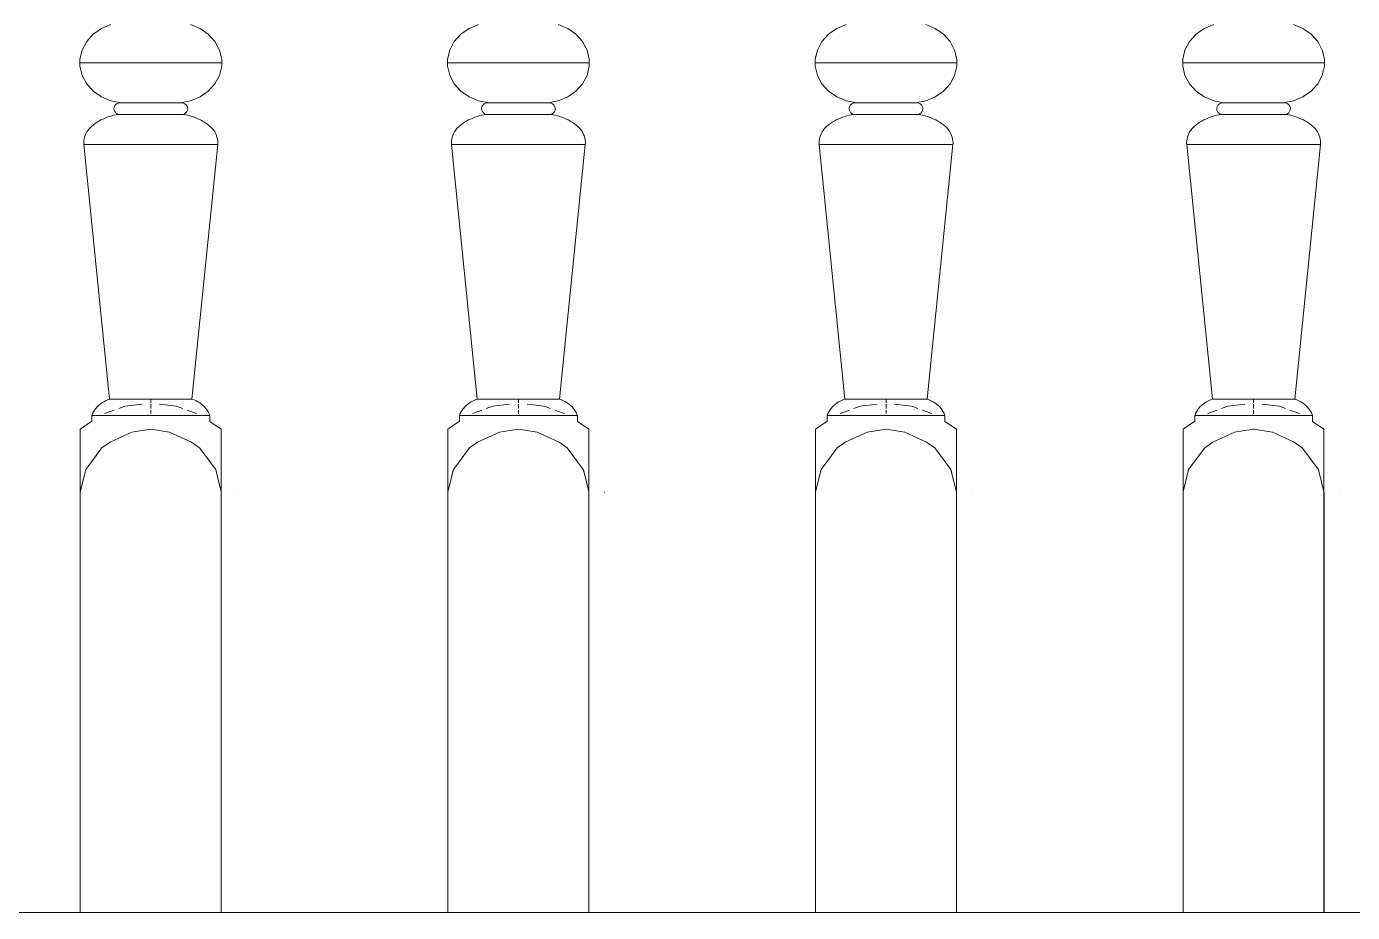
# Model space of a CAD drawing. Header units: inches. Extents: x 16.2 to 49.2, y 7.1 to 20.7.
# Drawn here: x 32.169 to 32.815, y 15.733 to 16.164 of the extents above; entities that cross this region are included whole.
import ezdxf

# ---------------------------------------------------------------- set-up
doc = ezdxf.new("R2010")
doc.units = ezdxf.units.IN
doc.header["$MEASUREMENT"] = 0
doc.layers.add('0inne_gulv', color=252, linetype='Continuous', lineweight=13)

# ---------------------------------------------------------------- blocks, each defined once
blk = doc.blocks.new('DEREK SMALL HOUSE fr')
for p, q in [((-1.5067, -2.03424), (-1.51131, -2.03617)), ((-1.46788, -2.03424), (-1.46327, -2.03617)), ((-1.3276, -2.03424), (-1.33221, -2.03617)), ((-1.28878, -2.03424), (-1.28417, -2.03617)), ((-1.14851, -2.03424), (-1.15312, -2.03617)), ((-1.10969, -2.03424), (-1.10508, -2.03617)), ((-0.96941, -2.03424), (-0.97403, -2.03617)), ((-0.93059, -2.03424), (-0.92598, -2.03617)), ((-1.51532, -2.03898), (-1.51851, -2.04253)), ((-1.51131, -2.03617), (-1.51532, -2.03898)), ((-1.46327, -2.03617), (-1.45926, -2.03898)), ((-1.45926, -2.03898), (-1.45607, -2.04253)), ((-1.33622, -2.03898), (-1.33941, -2.04253)), ((-1.33221, -2.03617), (-1.33622, -2.03898)), ((-1.28417, -2.03617), (-1.28016, -2.03898)), ((-1.28016, -2.03898), (-1.27697, -2.04253)), ((-1.15713, -2.03898), (-1.16032, -2.04253)), ((-1.15312, -2.03617), (-1.15713, -2.03898)), ((-1.10508, -2.03617), (-1.10107, -2.03898)), ((-1.10107, -2.03898), (-1.09788, -2.04253)), ((-0.97803, -2.03898), (-0.98122, -2.04253)), ((-0.97403, -2.03617), (-0.97803, -2.03898)), ((-0.92598, -2.03617), (-0.92197, -2.03898)), ((-0.92197, -2.03898), (-0.91878, -2.04253)), ((-1.52072, -2.04664), (-1.52184, -2.05109)), ((-1.51851, -2.04253), (-1.52072, -2.04664)), ((-1.45607, -2.04253), (-1.45385, -2.04664)), ((-1.45385, -2.04664), (-1.45274, -2.05109)), ((-1.34163, -2.04664), (-1.34274, -2.05109)), ((-1.33941, -2.04253), (-1.34163, -2.04664)), ((-1.27697, -2.04253), (-1.27476, -2.04664)), ((-1.27476, -2.04664), (-1.27364, -2.05109)), ((-1.16253, -2.04664), (-1.16365, -2.05109)), ((-1.16032, -2.04253), (-1.16253, -2.04664)), ((-1.09788, -2.04253), (-1.09566, -2.04664)), ((-1.09566, -2.04664), (-1.09455, -2.05109)), ((-0.98344, -2.04664), (-0.98455, -2.05109)), ((-0.98122, -2.04253), (-0.98344, -2.04664)), ((-0.91878, -2.04253), (-0.91657, -2.04664)), ((-0.91657, -2.04664), (-0.91545, -2.05109)), ((-1.52184, -2.05109), (-1.52182, -2.05281)), ((-1.52184, -2.05452), (-1.52182, -2.05281)), ((-1.45275, -2.05281), (-1.52182, -2.05281)), ((-1.45274, -2.05109), (-1.45275, -2.05281)), ((-1.45274, -2.05452), (-1.45275, -2.05281)), ((-1.34274, -2.05109), (-1.34273, -2.05281)), ((-1.34274, -2.05452), (-1.34273, -2.05281)), ((-1.27366, -2.05281), (-1.34273, -2.05281)), ((-1.27364, -2.05109), (-1.27366, -2.05281)), ((-1.27364, -2.05452), (-1.27366, -2.05281)), ((-1.16365, -2.05109), (-1.16363, -2.05281)), ((-1.16365, -2.05452), (-1.16363, -2.05281)), ((-1.09456, -2.05281), (-1.16363, -2.05281)), ((-1.09455, -2.05109), (-1.09456, -2.05281)), ((-1.09455, -2.05452), (-1.09456, -2.05281)), ((-0.98455, -2.05109), (-0.98454, -2.05281)), ((-0.98455, -2.05452), (-0.98454, -2.05281)), ((-0.91547, -2.05281), (-0.98454, -2.05281)), ((-0.91545, -2.05109), (-0.91547, -2.05281)), ((-0.91545, -2.05452), (-0.91547, -2.05281)), ((-1.52072, -2.05898), (-1.52184, -2.05452)), ((-1.51851, -2.06309), (-1.52072, -2.05898)), ((-1.45607, -2.06309), (-1.45385, -2.05898)), ((-1.45385, -2.05898), (-1.45274, -2.05452)), ((-1.34163, -2.05898), (-1.34274, -2.05452)), ((-1.33941, -2.06309), (-1.34163, -2.05898)), ((-1.27697, -2.06309), (-1.27476, -2.05898)), ((-1.27476, -2.05898), (-1.27364, -2.05452)), ((-1.16253, -2.05898), (-1.16365, -2.05452)), ((-1.16032, -2.06309), (-1.16253, -2.05898)), ((-1.09788, -2.06309), (-1.09566, -2.05898)), ((-1.09566, -2.05898), (-1.09455, -2.05452)), ((-0.98344, -2.05898), (-0.98455, -2.05452)), ((-0.98122, -2.06309), (-0.98344, -2.05898)), ((-0.91878, -2.06309), (-0.91657, -2.05898)), ((-0.91657, -2.05898), (-0.91545, -2.05452)), ((-1.51532, -2.06664), (-1.51851, -2.06309)), ((-1.51131, -2.06945), (-1.51532, -2.06664)), ((-1.46327, -2.06945), (-1.45926, -2.06664)), ((-1.45926, -2.06664), (-1.45607, -2.06309)), ((-1.33622, -2.06664), (-1.33941, -2.06309)), ((-1.33221, -2.06945), (-1.33622, -2.06664)), ((-1.28417, -2.06945), (-1.28016, -2.06664)), ((-1.28016, -2.06664), (-1.27697, -2.06309)), ((-1.15713, -2.06664), (-1.16032, -2.06309)), ((-1.15312, -2.06945), (-1.15713, -2.06664)), ((-1.10508, -2.06945), (-1.10107, -2.06664)), ((-1.10107, -2.06664), (-1.09788, -2.06309)), ((-0.97803, -2.06664), (-0.98122, -2.06309)), ((-0.97403, -2.06945), (-0.97803, -2.06664)), ((-0.92598, -2.06945), (-0.92197, -2.06664)), ((-0.92197, -2.06664), (-0.91878, -2.06309)), ((-1.5067, -2.07137), (-1.51131, -2.06945)), ((-1.50172, -2.07231), (-1.5067, -2.07137)), ((-1.50494, -2.07395), (-1.50452, -2.07335)), ((-1.50452, -2.07335), (-1.50395, -2.07287)), ((-1.50395, -2.07287), (-1.50326, -2.07252)), ((-1.50326, -2.07252), (-1.50251, -2.07233)), ((-1.50251, -2.07233), (-1.50172, -2.07231)), ((-1.47285, -2.07231), (-1.50172, -2.07231)), ((-1.47285, -2.07231), (-1.46788, -2.07137)), ((-1.47207, -2.07233), (-1.47285, -2.07231)), ((-1.47131, -2.07252), (-1.47207, -2.07233)), ((-1.47063, -2.07287), (-1.47131, -2.07252)), ((-1.47006, -2.07335), (-1.47063, -2.07287)), ((-1.46963, -2.07395), (-1.47006, -2.07335)), ((-1.46788, -2.07137), (-1.46327, -2.06945)), ((-1.3276, -2.07137), (-1.33221, -2.06945)), ((-1.32263, -2.07231), (-1.3276, -2.07137)), ((-1.32585, -2.07395), (-1.32542, -2.07335)), ((-1.32542, -2.07335), (-1.32485, -2.07287)), ((-1.32485, -2.07287), (-1.32417, -2.07252)), ((-1.32417, -2.07252), (-1.32341, -2.07233)), ((-1.32341, -2.07233), (-1.32263, -2.07231)), ((-1.29376, -2.07231), (-1.32263, -2.07231)), ((-1.29376, -2.07231), (-1.28878, -2.07137)), ((-1.29297, -2.07233), (-1.29376, -2.07231)), ((-1.29222, -2.07252), (-1.29297, -2.07233)), ((-1.29153, -2.07287), (-1.29222, -2.07252)), ((-1.29096, -2.07335), (-1.29153, -2.07287)), ((-1.29054, -2.07395), (-1.29096, -2.07335)), ((-1.28878, -2.07137), (-1.28417, -2.06945)), ((-1.14851, -2.07137), (-1.15312, -2.06945)), ((-1.14353, -2.07231), (-1.14851, -2.07137)), ((-1.14675, -2.07395), (-1.14633, -2.07335)), ((-1.14633, -2.07335), (-1.14576, -2.07287)), ((-1.14576, -2.07287), (-1.14507, -2.07252)), ((-1.14507, -2.07252), (-1.14432, -2.07233)), ((-1.14432, -2.07233), (-1.14353, -2.07231)), ((-1.11467, -2.07231), (-1.14353, -2.07231)), ((-1.11467, -2.07231), (-1.10969, -2.07137)), ((-1.11388, -2.07233), (-1.11467, -2.07231)), ((-1.11312, -2.07252), (-1.11388, -2.07233)), ((-1.11244, -2.07287), (-1.11312, -2.07252)), ((-1.11187, -2.07335), (-1.11244, -2.07287)), ((-1.11144, -2.07395), (-1.11187, -2.07335)), ((-1.10969, -2.07137), (-1.10508, -2.06945)), ((-0.96941, -2.07137), (-0.97403, -2.06945)), ((-0.96444, -2.07231), (-0.96941, -2.07137)), ((-0.96766, -2.07395), (-0.96723, -2.07335)), ((-0.96723, -2.07335), (-0.96666, -2.07287)), ((-0.96666, -2.07287), (-0.96598, -2.07252)), ((-0.96598, -2.07252), (-0.96522, -2.07233)), ((-0.96522, -2.07233), (-0.96444, -2.07231)), ((-0.93557, -2.07231), (-0.96444, -2.07231)), ((-0.93557, -2.07231), (-0.93059, -2.07137)), ((-0.93479, -2.07233), (-0.93557, -2.07231)), ((-0.93403, -2.07252), (-0.93479, -2.07233)), ((-0.93334, -2.07287), (-0.93403, -2.07252)), ((-0.93277, -2.07335), (-0.93334, -2.07287)), ((-0.93235, -2.07395), (-0.93277, -2.07335)), ((-0.93059, -2.07137), (-0.92598, -2.06945)), ((-1.51055, -2.08025), (-1.50953, -2.0798)), ((-1.50953, -2.0798), (-1.50849, -2.07939)), ((-1.50849, -2.07939), (-1.50743, -2.07902)), ((-1.50743, -2.07902), (-1.50635, -2.0787)), ((-1.50635, -2.0787), (-1.50526, -2.07842)), ((-1.50526, -2.07532), (-1.50519, -2.07461)), ((-1.50514, -2.07601), (-1.50526, -2.07532)), ((-1.50526, -2.07842), (-1.50415, -2.07817)), ((-1.50519, -2.07461), (-1.50494, -2.07395)), ((-1.50483, -2.07666), (-1.50514, -2.07601)), ((-1.50436, -2.07723), (-1.50483, -2.07666)), ((-1.50375, -2.07768), (-1.50436, -2.07723)), ((-1.50415, -2.07817), (-1.50304, -2.07798)), ((-1.50304, -2.07798), (-1.50375, -2.07768)), ((-1.47154, -2.07798), (-1.50304, -2.07798)), ((-1.47154, -2.07798), (-1.47082, -2.07768)), ((-1.47042, -2.07817), (-1.47154, -2.07798)), ((-1.47082, -2.07768), (-1.47022, -2.07723)), ((-1.46932, -2.07842), (-1.47042, -2.07817)), ((-1.47022, -2.07723), (-1.46974, -2.07666)), ((-1.46974, -2.07666), (-1.46944, -2.07601)), ((-1.46938, -2.07461), (-1.46963, -2.07395)), ((-1.46944, -2.07601), (-1.46931, -2.07532)), ((-1.46931, -2.07532), (-1.46938, -2.07461)), ((-1.46822, -2.0787), (-1.46932, -2.07842)), ((-1.46715, -2.07902), (-1.46822, -2.0787)), ((-1.46609, -2.07939), (-1.46715, -2.07902)), ((-1.46504, -2.0798), (-1.46609, -2.07939)), ((-1.46402, -2.08025), (-1.46504, -2.0798)), ((-1.33146, -2.08025), (-1.33044, -2.0798)), ((-1.33044, -2.0798), (-1.32939, -2.07939)), ((-1.32939, -2.07939), (-1.32833, -2.07902)), ((-1.32833, -2.07902), (-1.32726, -2.0787)), ((-1.32726, -2.0787), (-1.32616, -2.07842)), ((-1.32617, -2.07532), (-1.3261, -2.07461)), ((-1.32604, -2.07601), (-1.32617, -2.07532)), ((-1.32616, -2.07842), (-1.32506, -2.07817)), ((-1.3261, -2.07461), (-1.32585, -2.07395)), ((-1.32574, -2.07666), (-1.32604, -2.07601)), ((-1.32526, -2.07723), (-1.32574, -2.07666)), ((-1.32466, -2.07768), (-1.32526, -2.07723)), ((-1.32506, -2.07817), (-1.32394, -2.07798)), ((-1.32394, -2.07798), (-1.32466, -2.07768)), ((-1.29244, -2.07798), (-1.32394, -2.07798)), ((-1.29244, -2.07798), (-1.29173, -2.07768)), ((-1.29133, -2.07817), (-1.29244, -2.07798)), ((-1.29173, -2.07768), (-1.29112, -2.07723)), ((-1.29022, -2.07842), (-1.29133, -2.07817)), ((-1.29112, -2.07723), (-1.29065, -2.07666)), ((-1.29065, -2.07666), (-1.29034, -2.07601)), ((-1.29029, -2.07461), (-1.29054, -2.07395)), ((-1.29034, -2.07601), (-1.29022, -2.07532)), ((-1.29022, -2.07532), (-1.29029, -2.07461)), ((-1.28913, -2.0787), (-1.29022, -2.07842)), ((-1.28805, -2.07902), (-1.28913, -2.0787)), ((-1.28699, -2.07939), (-1.28805, -2.07902)), ((-1.28595, -2.0798), (-1.28699, -2.07939)), ((-1.28493, -2.08025), (-1.28595, -2.0798)), ((-1.15236, -2.08025), (-1.15134, -2.0798)), ((-1.15134, -2.0798), (-1.1503, -2.07939)), ((-1.1503, -2.07939), (-1.14924, -2.07902)), ((-1.14924, -2.07902), (-1.14816, -2.0787)), ((-1.14816, -2.0787), (-1.14707, -2.07842)), ((-1.14707, -2.07532), (-1.14701, -2.07461)), ((-1.14695, -2.07601), (-1.14707, -2.07532)), ((-1.14707, -2.07842), (-1.14596, -2.07817)), ((-1.14701, -2.07461), (-1.14675, -2.07395)), ((-1.14664, -2.07666), (-1.14695, -2.07601)), ((-1.14617, -2.07723), (-1.14664, -2.07666)), ((-1.14556, -2.07768), (-1.14617, -2.07723)), ((-1.14596, -2.07817), (-1.14485, -2.07798)), ((-1.14485, -2.07798), (-1.14556, -2.07768)), ((-1.11335, -2.07798), (-1.14485, -2.07798)), ((-1.11335, -2.07798), (-1.11264, -2.07768)), ((-1.11223, -2.07817), (-1.11335, -2.07798)), ((-1.11264, -2.07768), (-1.11203, -2.07723)), ((-1.11113, -2.07842), (-1.11223, -2.07817)), ((-1.11203, -2.07723), (-1.11155, -2.07666)), ((-1.11155, -2.07666), (-1.11125, -2.07601)), ((-1.11119, -2.07461), (-1.11144, -2.07395)), ((-1.11125, -2.07601), (-1.11112, -2.07532)), ((-1.11112, -2.07532), (-1.11119, -2.07461)), ((-1.11003, -2.0787), (-1.11113, -2.07842)), ((-1.10896, -2.07902), (-1.11003, -2.0787)), ((-1.1079, -2.07939), (-1.10896, -2.07902)), ((-1.10685, -2.0798), (-1.1079, -2.07939)), ((-1.10583, -2.08025), (-1.10685, -2.0798)), ((-0.97327, -2.08025), (-0.97225, -2.0798)), ((-0.97225, -2.0798), (-0.9712, -2.07939)), ((-0.9712, -2.07939), (-0.97014, -2.07902)), ((-0.97014, -2.07902), (-0.96907, -2.0787)), ((-0.96907, -2.0787), (-0.96797, -2.07842)), ((-0.96798, -2.07532), (-0.96791, -2.07461)), ((-0.96785, -2.07601), (-0.96798, -2.07532)), ((-0.96797, -2.07842), (-0.96687, -2.07817)), ((-0.96791, -2.07461), (-0.96766, -2.07395)), ((-0.96755, -2.07666), (-0.96785, -2.07601)), ((-0.96707, -2.07723), (-0.96755, -2.07666)), ((-0.96647, -2.07768), (-0.96707, -2.07723)), ((-0.96687, -2.07817), (-0.96576, -2.07798)), ((-0.96576, -2.07798), (-0.96647, -2.07768)), ((-0.93425, -2.07798), (-0.96576, -2.07798)), ((-0.93425, -2.07798), (-0.93354, -2.07768)), ((-0.93314, -2.07817), (-0.93425, -2.07798)), ((-0.93354, -2.07768), (-0.93293, -2.07723)), ((-0.93203, -2.07842), (-0.93314, -2.07817)), ((-0.93293, -2.07723), (-0.93246, -2.07666)), ((-0.93246, -2.07666), (-0.93215, -2.07601)), ((-0.9321, -2.07461), (-0.93235, -2.07395)), ((-0.93215, -2.07601), (-0.93203, -2.07532)), ((-0.93203, -2.07532), (-0.9321, -2.07461)), ((-0.93094, -2.0787), (-0.93203, -2.07842)), ((-0.92986, -2.07902), (-0.93094, -2.0787)), ((-0.9288, -2.07939), (-0.92986, -2.07902)), ((-0.92776, -2.0798), (-0.9288, -2.07939)), ((-0.92674, -2.08025), (-0.92776, -2.0798)), ((-1.51846, -2.08657), (-1.51795, -2.08578)), ((-1.51795, -2.08578), (-1.51738, -2.08503)), ((-1.51738, -2.08503), (-1.51674, -2.08432)), ((-1.51674, -2.08432), (-1.51604, -2.08366)), ((-1.51604, -2.08366), (-1.51528, -2.08305)), ((-1.51528, -2.08305), (-1.51439, -2.08242)), ((-1.51439, -2.08242), (-1.51347, -2.08182)), ((-1.51347, -2.08182), (-1.51253, -2.08126)), ((-1.51253, -2.08126), (-1.51155, -2.08073)), ((-1.51155, -2.08073), (-1.51055, -2.08025)), ((-1.46302, -2.08073), (-1.46402, -2.08025)), ((-1.46205, -2.08126), (-1.46302, -2.08073)), ((-1.4611, -2.08182), (-1.46205, -2.08126)), ((-1.46018, -2.08242), (-1.4611, -2.08182)), ((-1.45929, -2.08305), (-1.46018, -2.08242)), ((-1.45853, -2.08366), (-1.45929, -2.08305)), ((-1.45784, -2.08432), (-1.45853, -2.08366)), ((-1.4572, -2.08503), (-1.45784, -2.08432)), ((-1.45662, -2.08578), (-1.4572, -2.08503)), ((-1.45612, -2.08657), (-1.45662, -2.08578)), ((-1.33936, -2.08657), (-1.33886, -2.08578)), ((-1.33886, -2.08578), (-1.33828, -2.08503)), ((-1.33828, -2.08503), (-1.33764, -2.08432)), ((-1.33764, -2.08432), (-1.33694, -2.08366)), ((-1.33694, -2.08366), (-1.33619, -2.08305)), ((-1.33619, -2.08305), (-1.3353, -2.08242)), ((-1.3353, -2.08242), (-1.33438, -2.08182)), ((-1.33438, -2.08182), (-1.33343, -2.08126)), ((-1.33343, -2.08126), (-1.33246, -2.08073)), ((-1.33246, -2.08073), (-1.33146, -2.08025)), ((-1.28393, -2.08073), (-1.28493, -2.08025)), ((-1.28295, -2.08126), (-1.28393, -2.08073)), ((-1.28201, -2.08182), (-1.28295, -2.08126)), ((-1.28109, -2.08242), (-1.28201, -2.08182)), ((-1.2802, -2.08305), (-1.28109, -2.08242)), ((-1.27944, -2.08366), (-1.2802, -2.08305)), ((-1.27874, -2.08432), (-1.27944, -2.08366)), ((-1.2781, -2.08503), (-1.27874, -2.08432)), ((-1.27753, -2.08578), (-1.2781, -2.08503)), ((-1.27702, -2.08657), (-1.27753, -2.08578)), ((-1.16027, -2.08657), (-1.15976, -2.08578)), ((-1.15976, -2.08578), (-1.15919, -2.08503)), ((-1.15919, -2.08503), (-1.15855, -2.08432)), ((-1.15855, -2.08432), (-1.15785, -2.08366)), ((-1.15785, -2.08366), (-1.1571, -2.08305)), ((-1.1571, -2.08305), (-1.1562, -2.08242)), ((-1.1562, -2.08242), (-1.15528, -2.08182)), ((-1.15528, -2.08182), (-1.15434, -2.08126)), ((-1.15434, -2.08126), (-1.15336, -2.08073)), ((-1.15336, -2.08073), (-1.15236, -2.08025)), ((-1.10483, -2.08073), (-1.10583, -2.08025)), ((-1.10386, -2.08126), (-1.10483, -2.08073)), ((-1.10291, -2.08182), (-1.10386, -2.08126)), ((-1.10199, -2.08242), (-1.10291, -2.08182)), ((-1.1011, -2.08305), (-1.10199, -2.08242)), ((-1.10035, -2.08366), (-1.1011, -2.08305)), ((-1.09965, -2.08432), (-1.10035, -2.08366)), ((-1.09901, -2.08503), (-1.09965, -2.08432)), ((-1.09843, -2.08578), (-1.09901, -2.08503)), ((-1.09793, -2.08657), (-1.09843, -2.08578)), ((-0.98117, -2.08657), (-0.98067, -2.08578)), ((-0.98067, -2.08578), (-0.98009, -2.08503)), ((-0.98009, -2.08503), (-0.97945, -2.08432)), ((-0.97945, -2.08432), (-0.97876, -2.08366)), ((-0.97876, -2.08366), (-0.978, -2.08305)), ((-0.978, -2.08305), (-0.97711, -2.08242)), ((-0.97711, -2.08242), (-0.97619, -2.08182)), ((-0.97619, -2.08182), (-0.97524, -2.08126)), ((-0.97524, -2.08126), (-0.97427, -2.08073)), ((-0.97427, -2.08073), (-0.97327, -2.08025)), ((-0.92574, -2.08073), (-0.92674, -2.08025)), ((-0.92477, -2.08126), (-0.92574, -2.08073)), ((-0.92382, -2.08182), (-0.92477, -2.08126)), ((-0.9229, -2.08242), (-0.92382, -2.08182)), ((-0.92201, -2.08305), (-0.9229, -2.08242)), ((-0.92125, -2.08366), (-0.92201, -2.08305)), ((-0.92055, -2.08432), (-0.92125, -2.08366)), ((-0.91991, -2.08503), (-0.92055, -2.08432)), ((-0.91934, -2.08578), (-0.91991, -2.08503)), ((-0.91883, -2.08657), (-0.91934, -2.08578)), ((-1.51992, -2.09183), (-1.51987, -2.09092)), ((-1.51989, -2.09274), (-1.51992, -2.09183)), ((-1.50736, -2.21674), (-1.51989, -2.09274)), ((-1.45469, -2.09274), (-1.51989, -2.09274)), ((-1.51987, -2.09092), (-1.51975, -2.09001)), ((-1.51975, -2.09001), (-1.51954, -2.08912)), ((-1.51954, -2.08912), (-1.51925, -2.08825)), ((-1.51925, -2.08825), (-1.51889, -2.0874)), ((-1.51889, -2.0874), (-1.51846, -2.08657)), ((-1.46722, -2.21674), (-1.45469, -2.09274)), ((-1.45568, -2.0874), (-1.45612, -2.08657)), ((-1.45532, -2.08825), (-1.45568, -2.0874)), ((-1.45504, -2.08912), (-1.45532, -2.08825)), ((-1.45483, -2.09001), (-1.45504, -2.08912)), ((-1.4547, -2.09092), (-1.45483, -2.09001)), ((-1.45465, -2.09183), (-1.4547, -2.09092)), ((-1.45469, -2.09274), (-1.45465, -2.09183)), ((-1.34083, -2.09183), (-1.34078, -2.09092)), ((-1.34079, -2.09274), (-1.34083, -2.09183)), ((-1.32826, -2.21674), (-1.34079, -2.09274)), ((-1.27559, -2.09274), (-1.34079, -2.09274)), ((-1.34078, -2.09092), (-1.34065, -2.09001)), ((-1.34065, -2.09001), (-1.34044, -2.08912)), ((-1.34044, -2.08912), (-1.34016, -2.08825)), ((-1.34016, -2.08825), (-1.3398, -2.0874)), ((-1.3398, -2.0874), (-1.33936, -2.08657)), ((-1.28812, -2.21674), (-1.27559, -2.09274)), ((-1.27659, -2.0874), (-1.27702, -2.08657)), ((-1.27623, -2.08825), (-1.27659, -2.0874)), ((-1.27594, -2.08912), (-1.27623, -2.08825)), ((-1.27573, -2.09001), (-1.27594, -2.08912)), ((-1.27561, -2.09092), (-1.27573, -2.09001)), ((-1.27556, -2.09183), (-1.27561, -2.09092)), ((-1.27559, -2.09274), (-1.27556, -2.09183)), ((-1.16173, -2.09183), (-1.16168, -2.09092)), ((-1.1617, -2.09274), (-1.16173, -2.09183)), ((-1.14917, -2.21674), (-1.1617, -2.09274)), ((-1.0965, -2.09274), (-1.1617, -2.09274)), ((-1.16168, -2.09092), (-1.16156, -2.09001)), ((-1.16156, -2.09001), (-1.16135, -2.08912)), ((-1.16135, -2.08912), (-1.16106, -2.08825)), ((-1.16106, -2.08825), (-1.1607, -2.0874)), ((-1.1607, -2.0874), (-1.16027, -2.08657)), ((-1.10903, -2.21674), (-1.0965, -2.09274)), ((-1.09749, -2.0874), (-1.09793, -2.08657)), ((-1.09713, -2.08825), (-1.09749, -2.0874)), ((-1.09685, -2.08912), (-1.09713, -2.08825)), ((-1.09664, -2.09001), (-1.09685, -2.08912)), ((-1.09651, -2.09092), (-1.09664, -2.09001)), ((-1.09646, -2.09183), (-1.09651, -2.09092)), ((-1.0965, -2.09274), (-1.09646, -2.09183)), ((-0.98264, -2.09183), (-0.98259, -2.09092)), ((-0.9826, -2.09274), (-0.98264, -2.09183)), ((-0.97007, -2.21674), (-0.9826, -2.09274)), ((-0.9174, -2.09274), (-0.9826, -2.09274)), ((-0.98259, -2.09092), (-0.98246, -2.09001)), ((-0.98246, -2.09001), (-0.98225, -2.08912)), ((-0.98225, -2.08912), (-0.98197, -2.08825)), ((-0.98197, -2.08825), (-0.98161, -2.0874)), ((-0.98161, -2.0874), (-0.98117, -2.08657)), ((-0.92994, -2.21674), (-0.9174, -2.09274)), ((-0.9184, -2.0874), (-0.91883, -2.08657)), ((-0.91804, -2.08825), (-0.9184, -2.0874)), ((-0.91775, -2.08912), (-0.91804, -2.08825)), ((-0.91754, -2.09001), (-0.91775, -2.08912)), ((-0.91742, -2.09092), (-0.91754, -2.09001)), ((-0.91737, -2.09183), (-0.91742, -2.09092)), ((-0.9174, -2.09274), (-0.91737, -2.09183)), ((-1.51519, -2.22285), (-1.51468, -2.22202)), ((-1.51468, -2.22202), (-1.51409, -2.22122)), ((-1.51409, -2.22122), (-1.51344, -2.22046)), ((-1.51344, -2.22046), (-1.51272, -2.21976)), ((-1.51272, -2.21976), (-1.51195, -2.2191)), ((-1.51195, -2.2191), (-1.51111, -2.21851)), ((-1.51111, -2.21851), (-1.51024, -2.21797)), ((-1.51024, -2.21797), (-1.50931, -2.21749)), ((-1.50965, -2.22372), (-1.50507, -2.22202)), ((-1.50931, -2.21749), (-1.50835, -2.21708)), ((-1.50835, -2.21708), (-1.50736, -2.21674)), ((-1.50736, -2.21674), (-1.46722, -2.21674)), ((-1.50293, -2.22122), (-1.49993, -2.2201)), ((-1.49993, -2.2201), (-1.49156, -2.2191)), ((-1.48729, -2.21674), (-1.48729, -2.21851)), ((-1.48729, -2.2191), (-1.48729, -2.22122)), ((-1.48729, -2.22202), (-1.48729, -2.22372)), ((-1.48308, -2.2191), (-1.47472, -2.2201)), ((-1.47472, -2.2201), (-1.47171, -2.22122)), ((-1.46957, -2.22202), (-1.465, -2.22372)), ((-1.46622, -2.21708), (-1.46722, -2.21674)), ((-1.46526, -2.21749), (-1.46622, -2.21708)), ((-1.46434, -2.21797), (-1.46526, -2.21749)), ((-1.46346, -2.21851), (-1.46434, -2.21797)), ((-1.46263, -2.2191), (-1.46346, -2.21851)), ((-1.46185, -2.21976), (-1.46263, -2.2191)), ((-1.46114, -2.22046), (-1.46185, -2.21976)), ((-1.46048, -2.22122), (-1.46114, -2.22046)), ((-1.4599, -2.22202), (-1.46048, -2.22122)), ((-1.45938, -2.22285), (-1.4599, -2.22202)), ((-1.3361, -2.22285), (-1.33558, -2.22202)), ((-1.33558, -2.22202), (-1.335, -2.22122)), ((-1.335, -2.22122), (-1.33434, -2.22046)), ((-1.33434, -2.22046), (-1.33363, -2.21976)), ((-1.33363, -2.21976), (-1.33285, -2.2191)), ((-1.33285, -2.2191), (-1.33202, -2.21851)), ((-1.33202, -2.21851), (-1.33114, -2.21797)), ((-1.33114, -2.21797), (-1.33022, -2.21749)), ((-1.33055, -2.22372), (-1.32598, -2.22202)), ((-1.33022, -2.21749), (-1.32925, -2.21708)), ((-1.32925, -2.21708), (-1.32826, -2.21674)), ((-1.32826, -2.21674), (-1.28812, -2.21674)), ((-1.32384, -2.22122), (-1.32083, -2.2201)), ((-1.32083, -2.2201), (-1.31247, -2.2191)), ((-1.30819, -2.21674), (-1.30819, -2.21851)), ((-1.30819, -2.2191), (-1.30819, -2.22122)), ((-1.30819, -2.22202), (-1.30819, -2.22372)), ((-1.30399, -2.2191), (-1.29562, -2.2201)), ((-1.29562, -2.2201), (-1.29262, -2.22122)), ((-1.29048, -2.22202), (-1.2859, -2.22372)), ((-1.28713, -2.21708), (-1.28812, -2.21674)), ((-1.28617, -2.21749), (-1.28713, -2.21708)), ((-1.28524, -2.21797), (-1.28617, -2.21749)), ((-1.28436, -2.21851), (-1.28524, -2.21797)), ((-1.28353, -2.2191), (-1.28436, -2.21851)), ((-1.28276, -2.21976), (-1.28353, -2.2191)), ((-1.28204, -2.22046), (-1.28276, -2.21976)), ((-1.28139, -2.22122), (-1.28204, -2.22046)), ((-1.2808, -2.22202), (-1.28139, -2.22122)), ((-1.28029, -2.22285), (-1.2808, -2.22202)), ((-1.157, -2.22285), (-1.15649, -2.22202)), ((-1.15649, -2.22202), (-1.1559, -2.22122)), ((-1.1559, -2.22122), (-1.15525, -2.22046)), ((-1.15525, -2.22046), (-1.15453, -2.21976)), ((-1.15453, -2.21976), (-1.15376, -2.2191)), ((-1.15376, -2.2191), (-1.15293, -2.21851)), ((-1.15293, -2.21851), (-1.15205, -2.21797)), ((-1.15205, -2.21797), (-1.15112, -2.21749)), ((-1.15146, -2.22372), (-1.14688, -2.22202)), ((-1.15112, -2.21749), (-1.15016, -2.21708)), ((-1.15016, -2.21708), (-1.14917, -2.21674)), ((-1.14917, -2.21674), (-1.10903, -2.21674)), ((-1.14474, -2.22122), (-1.14174, -2.2201)), ((-1.14174, -2.2201), (-1.13337, -2.2191)), ((-1.1291, -2.21674), (-1.1291, -2.21851)), ((-1.1291, -2.2191), (-1.1291, -2.22122)), ((-1.1291, -2.22202), (-1.1291, -2.22372)), ((-1.12489, -2.2191), (-1.11653, -2.2201)), ((-1.11653, -2.2201), (-1.11352, -2.22122)), ((-1.11138, -2.22202), (-1.10681, -2.22372)), ((-1.10804, -2.21708), (-1.10903, -2.21674)), ((-1.10707, -2.21749), (-1.10804, -2.21708)), ((-1.10615, -2.21797), (-1.10707, -2.21749)), ((-1.10527, -2.21851), (-1.10615, -2.21797)), ((-1.10444, -2.2191), (-1.10527, -2.21851)), ((-1.10366, -2.21976), (-1.10444, -2.2191)), ((-1.10295, -2.22046), (-1.10366, -2.21976)), ((-1.10229, -2.22122), (-1.10295, -2.22046)), ((-1.10171, -2.22202), (-1.10229, -2.22122)), ((-1.10119, -2.22285), (-1.10171, -2.22202)), ((-0.97791, -2.22285), (-0.97739, -2.22202)), ((-0.97739, -2.22202), (-0.97681, -2.22122)), ((-0.97681, -2.22122), (-0.97615, -2.22046)), ((-0.97615, -2.22046), (-0.97544, -2.21976)), ((-0.97544, -2.21976), (-0.97466, -2.2191)), ((-0.97466, -2.2191), (-0.97383, -2.21851)), ((-0.97383, -2.21851), (-0.97295, -2.21797)), ((-0.97295, -2.21797), (-0.97203, -2.21749)), ((-0.97236, -2.22372), (-0.96779, -2.22202)), ((-0.97203, -2.21749), (-0.97107, -2.21708)), ((-0.97107, -2.21708), (-0.97007, -2.21674)), ((-0.97007, -2.21674), (-0.92994, -2.21674)), ((-0.96565, -2.22122), (-0.96264, -2.2201)), ((-0.96264, -2.2201), (-0.95428, -2.2191)), ((-0.95, -2.21674), (-0.95, -2.21851)), ((-0.95, -2.2191), (-0.95, -2.22122)), ((-0.95, -2.22202), (-0.95, -2.22372)), ((-0.9458, -2.2191), (-0.93743, -2.2201)), ((-0.93743, -2.2201), (-0.93443, -2.22122)), ((-0.93229, -2.22202), (-0.92771, -2.22372)), ((-0.92894, -2.21708), (-0.92994, -2.21674)), ((-0.92798, -2.21749), (-0.92894, -2.21708)), ((-0.92706, -2.21797), (-0.92798, -2.21749)), ((-0.92618, -2.21851), (-0.92706, -2.21797)), ((-0.92535, -2.2191), (-0.92618, -2.21851)), ((-0.92457, -2.21976), (-0.92535, -2.2191)), ((-0.92385, -2.22046), (-0.92457, -2.21976)), ((-0.9232, -2.22122), (-0.92385, -2.22046)), ((-0.92261, -2.22202), (-0.9232, -2.22122)), ((-0.9221, -2.22285), (-0.92261, -2.22202)), ((-1.52162, -2.23135), (-1.516, -2.22748)), ((-1.516, -2.22462), (-1.51563, -2.22372)), ((-1.516, -2.22748), (-1.516, -2.22462)), ((-1.45858, -2.22462), (-1.516, -2.22462)), ((-1.51563, -2.22372), (-1.51519, -2.22285)), ((-1.45894, -2.22372), (-1.45938, -2.22285)), ((-1.45858, -2.22462), (-1.45894, -2.22372)), ((-1.45858, -2.22752), (-1.45858, -2.22462)), ((-1.45858, -2.22752), (-1.45301, -2.23135)), ((-1.34253, -2.23135), (-1.3369, -2.22748)), ((-1.3369, -2.22462), (-1.33654, -2.22372)), ((-1.3369, -2.22748), (-1.3369, -2.22462)), ((-1.27948, -2.22462), (-1.3369, -2.22462)), ((-1.33654, -2.22372), (-1.3361, -2.22285)), ((-1.27985, -2.22372), (-1.28029, -2.22285)), ((-1.27948, -2.22462), (-1.27985, -2.22372)), ((-1.27948, -2.22752), (-1.27948, -2.22462)), ((-1.27948, -2.22752), (-1.27392, -2.23135)), ((-1.16343, -2.23135), (-1.15781, -2.22748)), ((-1.15781, -2.22462), (-1.15745, -2.22372)), ((-1.15781, -2.22748), (-1.15781, -2.22462)), ((-1.10039, -2.22462), (-1.15781, -2.22462)), ((-1.15745, -2.22372), (-1.157, -2.22285)), ((-1.10075, -2.22372), (-1.10119, -2.22285)), ((-1.10039, -2.22462), (-1.10075, -2.22372)), ((-1.10039, -2.22752), (-1.10039, -2.22462)), ((-1.10039, -2.22752), (-1.09482, -2.23135)), ((-0.98434, -2.23135), (-0.97872, -2.22748)), ((-0.97872, -2.22462), (-0.97835, -2.22372)), ((-0.97872, -2.22748), (-0.97872, -2.22462)), ((-0.92129, -2.22462), (-0.97872, -2.22462)), ((-0.97835, -2.22372), (-0.97791, -2.22285)), ((-0.92166, -2.22372), (-0.9221, -2.22285)), ((-0.92129, -2.22462), (-0.92166, -2.22372)), ((-0.92129, -2.22752), (-0.92129, -2.22462)), ((-0.92129, -2.22752), (-0.91573, -2.23135)), ((-1.52168, -2.2314), (-1.52162, -2.23135)), ((-1.52162, -2.23135), (-1.52162, -2.26191)), ((-1.49652, -2.2328), (-1.50715, -2.23761)), ((-1.49652, -2.2328), (-1.48745, -2.2314)), ((-1.48732, -2.23139), (-1.48745, -2.2314)), ((-1.48732, -2.23139), (-1.4872, -2.2314)), ((-1.4872, -2.2314), (-1.47812, -2.2328)), ((-1.46749, -2.23761), (-1.47812, -2.2328)), ((-1.45301, -2.26182), (-1.45301, -2.23135)), ((-1.45301, -2.23136), (-1.45296, -2.2314)), ((-1.34259, -2.2314), (-1.34253, -2.23135)), ((-1.34253, -2.23135), (-1.34253, -2.26191)), ((-1.31743, -2.2328), (-1.32806, -2.23761)), ((-1.31743, -2.2328), (-1.30835, -2.2314)), ((-1.30823, -2.23139), (-1.30835, -2.2314)), ((-1.30823, -2.23139), (-1.3081, -2.2314)), ((-1.3081, -2.2314), (-1.29902, -2.2328)), ((-1.2884, -2.23761), (-1.29902, -2.2328)), ((-1.27392, -2.26182), (-1.27392, -2.23135)), ((-1.27392, -2.23136), (-1.27386, -2.2314)), ((-1.1635, -2.2314), (-1.16343, -2.23135)), ((-1.16343, -2.23135), (-1.16343, -2.26191)), ((-1.13834, -2.2328), (-1.14896, -2.23761)), ((-1.13834, -2.2328), (-1.12926, -2.2314)), ((-1.12913, -2.23139), (-1.12926, -2.2314)), ((-1.12913, -2.23139), (-1.12901, -2.2314)), ((-1.12901, -2.2314), (-1.11993, -2.2328)), ((-1.1093, -2.23761), (-1.11993, -2.2328)), ((-1.09482, -2.26182), (-1.09482, -2.23135)), ((-1.09482, -2.23136), (-1.09477, -2.2314)), ((-0.9844, -2.2314), (-0.98434, -2.23135)), ((-0.98434, -2.23135), (-0.98434, -2.26191)), ((-0.95924, -2.2328), (-0.96987, -2.23761)), ((-0.95924, -2.2328), (-0.95016, -2.2314)), ((-0.95004, -2.23139), (-0.95016, -2.2314)), ((-0.95004, -2.23139), (-0.94991, -2.2314)), ((-0.94991, -2.2314), (-0.94083, -2.2328)), ((-0.93021, -2.23761), (-0.94083, -2.2328)), ((-0.91573, -2.26182), (-0.91573, -2.23135)), ((-0.91573, -2.23136), (-0.91568, -2.2314)), ((-1.51108, -2.24043), (-1.51896, -2.25095)), ((-1.50715, -2.23761), (-1.51108, -2.24043)), ((-1.46749, -2.23761), (-1.46356, -2.24043)), ((-1.46356, -2.24043), (-1.45568, -2.25095)), ((-1.33198, -2.24043), (-1.33987, -2.25095)), ((-1.32806, -2.23761), (-1.33198, -2.24043)), ((-1.2884, -2.23761), (-1.28447, -2.24043)), ((-1.28447, -2.24043), (-1.27659, -2.25095)), ((-1.15289, -2.24043), (-1.16077, -2.25095)), ((-1.14896, -2.23761), (-1.15289, -2.24043)), ((-1.1093, -2.23761), (-1.10538, -2.24043)), ((-1.10538, -2.24043), (-1.09749, -2.25095)), ((-0.97379, -2.24043), (-0.98168, -2.25095)), ((-0.96987, -2.23761), (-0.97379, -2.24043)), ((-0.93021, -2.23761), (-0.92628, -2.24043)), ((-0.92628, -2.24043), (-0.9184, -2.25095)), ((-1.45301, -2.24803), (-1.45295, -2.24803)), ((-1.27392, -2.24803), (-1.27386, -2.24803)), ((-1.09482, -2.24803), (-1.09476, -2.24803)), ((-0.91573, -2.24803), (-0.91567, -2.24803)), ((-1.51896, -2.25095), (-1.52162, -2.26191)), ((-1.45533, -2.25244), (-1.45568, -2.25095)), ((-1.4553, -2.25241), (-1.45565, -2.25095)), ((-1.45301, -2.26182), (-1.45533, -2.25244)), ((-1.33987, -2.25095), (-1.34253, -2.26191)), ((-1.27623, -2.25244), (-1.27659, -2.25095)), ((-1.27621, -2.25241), (-1.27656, -2.25095)), ((-1.27392, -2.26182), (-1.27623, -2.25244)), ((-1.16077, -2.25095), (-1.16343, -2.26191)), ((-1.09714, -2.25244), (-1.09749, -2.25095)), ((-1.09711, -2.25241), (-1.09746, -2.25095)), ((-1.09482, -2.26182), (-1.09714, -2.25244)), ((-0.98168, -2.25095), (-0.98434, -2.26191)), ((-0.91804, -2.25244), (-0.9184, -2.25095)), ((-0.91802, -2.25241), (-0.91837, -2.25095)), ((-0.91573, -2.26182), (-0.91804, -2.25244)), ((-1.52162, -2.46674), (-1.52162, -2.26191)), ((-1.45301, -2.26182), (-1.45301, -2.2622)), ((-1.45301, -2.2622), (-1.45301, -2.46674)), ((-1.45295, -2.2622), (-1.45301, -2.2622)), ((-1.45295, -2.2622), (-1.45301, -2.2622)), ((-1.45298, -2.2622), (-1.45295, -2.2622)), ((-1.45295, -2.2622), (-1.45295, -2.46674)), ((-1.45295, -2.2622), (-1.45295, -2.46674)), ((-1.44528, -2.2622), (-1.44525, -2.2622)), ((-1.34253, -2.46674), (-1.34253, -2.26191)), ((-1.27392, -2.26182), (-1.27392, -2.2622)), ((-1.27392, -2.2622), (-1.27392, -2.46674)), ((-1.27386, -2.2622), (-1.27392, -2.2622)), ((-1.27386, -2.2622), (-1.27392, -2.2622)), ((-1.27389, -2.2622), (-1.27386, -2.2622)), ((-1.27386, -2.2622), (-1.27386, -2.46674)), ((-1.27386, -2.2622), (-1.27386, -2.46674)), ((-1.26618, -2.2622), (-1.26615, -2.2622)), ((-1.16343, -2.46674), (-1.16343, -2.26191)), ((-1.09482, -2.26182), (-1.09482, -2.2622)), ((-1.09482, -2.2622), (-1.09482, -2.46674)), ((-1.09476, -2.2622), (-1.09482, -2.2622)), ((-1.09476, -2.2622), (-1.09482, -2.2622)), ((-1.0948, -2.2622), (-1.09476, -2.2622)), ((-1.09476, -2.2622), (-1.09476, -2.46674)), ((-1.09476, -2.2622), (-1.09476, -2.46674)), ((-1.08709, -2.2622), (-1.08706, -2.2622)), ((-0.98434, -2.46674), (-0.98434, -2.26191)), ((-0.91573, -2.26182), (-0.91573, -2.2622)), ((-0.91573, -2.2622), (-0.91573, -2.46674)), ((-0.91567, -2.2622), (-0.91573, -2.2622)), ((-0.91567, -2.2622), (-0.91573, -2.2622)), ((-0.9157, -2.2622), (-0.91567, -2.2622)), ((-0.91567, -2.2622), (-0.91567, -2.46674)), ((-0.91567, -2.2622), (-0.91567, -2.46674)), ((-0.90799, -2.2622), (-0.90796, -2.2622)), ((-1.52162, -2.46674), (-1.63205, -2.46674)), ((-1.45301, -2.46674), (-1.52162, -2.46674)), ((-1.45295, -2.46674), (-1.45301, -2.46674)), ((-1.34253, -2.46674), (-1.45295, -2.46674)), ((-1.27392, -2.46674), (-1.34253, -2.46674)), ((-1.27386, -2.46674), (-1.27392, -2.46674)), ((-1.16343, -2.46674), (-1.27386, -2.46674)), ((-1.09482, -2.46674), (-1.16343, -2.46674)), ((-1.09476, -2.46674), (-1.09482, -2.46674)), ((-0.98434, -2.46674), (-1.09476, -2.46674)), ((-0.91573, -2.46674), (-0.98434, -2.46674)), ((-0.91567, -2.46674), (-0.91573, -2.46674)), ((-0.80524, -2.46674), (-0.91567, -2.46674))]:
    blk.add_line(p, q)

msp = doc.modelspace()

# ---------------------------------------------------------------- block references
at = {"layer": '0inne_gulv'}
msp.add_blockref('DEREK SMALL HOUSE fr', (33.7165, 18.19939), dxfattribs=at)

doc.saveas('drawing.dxf')
